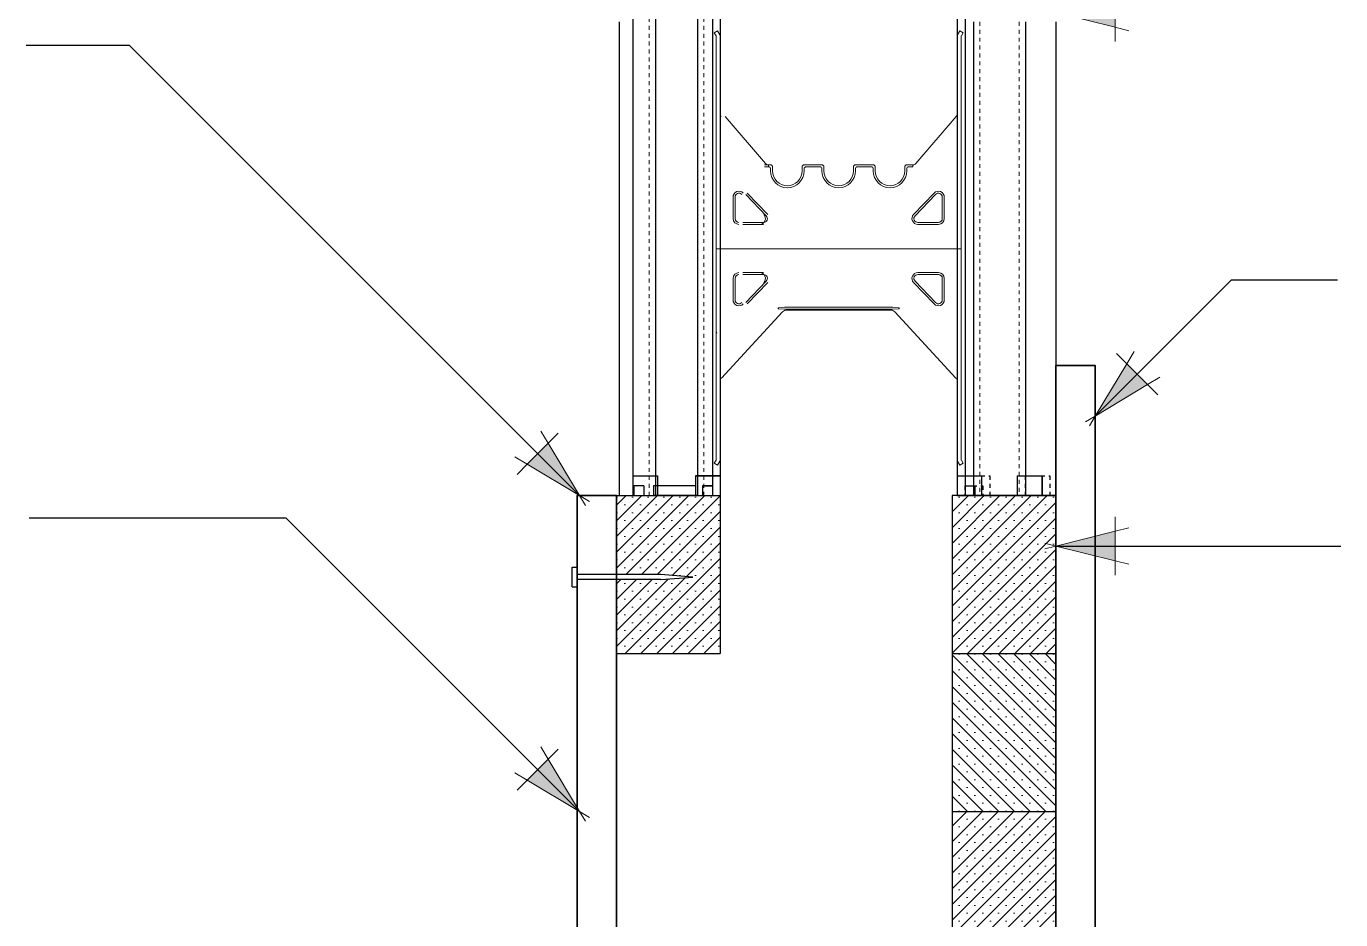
# Model space of a CAD drawing. Header units: inches. Extents: x -142.1 to -56.9, y 87.9 to 173.9.
# Drawn here: x -110.2 to -76.91, y 133.81 to 156.44 of the extents above; entities that cross this region are included whole.
import ezdxf

# ---------------------------------------------------------------- set-up
doc = ezdxf.new("R2010")
doc.units = ezdxf.units.IN
doc.header["$MEASUREMENT"] = 0
doc.linetypes.add('DASHED2', pattern=[0.375, 0.25, -0.125])
doc.linetypes.add('HIDDEN', pattern=[0.375, 0.25, -0.125])
for name, color, linetype, lineweight in [('A2 Hatch', 8, 'Continuous', 9), ('A4 medium', 7, 'Continuous', 35), ('DETAILS', 7, 'Continuous', 13), ('DIM', 3, 'Continuous', 13)]:
    doc.layers.add(name, color=color, linetype=linetype, lineweight=lineweight)
doc.styles.add('ARCTEXT', font='arctext.shx', dxfattribs={"width": 0.85})
doc.dimstyles.new('ARCTEXT 1-1', dxfattribs={"dimscale": 0, "dimtxt": 1, "dimasz": 1, "dimexe": 0.1875, "dimexo": 1, "dimgap": 0.5, "dimtad": 1, "dimdec": 4, "dimzin": 3, "dimdsep": 46, "dimlunit": 4, "dimtxsty": 'ARCTEXT', "dimblk": 'ARCHTICK', "dimcen": 1, "dimclrd": 256, "dimclre": 256, "dimclrt": 256, "dimadec": 0, "dimazin": 0, "dimtfac": 1, "dimtdec": 4, "dimtofl": 0, "dimtmove": 2, "dimatfit": 3, "dimldrblk": 'arrow', "dimfxl": 1, "dimtolj": 1, "dimtzin": 0, "dimarcsym": 0})
pattern_1 = [(45, (-5533.92306, 1621.75075), (-0.198873782, 0.198873782), []), (45, (-5533.72418, 1621.75075), (-0.198873782, 0.198873782), [0, -0.28125])]

# ---------------------------------------------------------------- blocks, each defined once
blk = doc.blocks.new('_ArchTick')
at = {"color": 0, "linetype": 'ByBlock', "const_width": 0.15}
blk.add_lwpolyline([(-0.5, -0.5), (0.5, 0.5)], dxfattribs=at)
blk = doc.blocks.new('arrow')
at = {"layer": 'DIM'}
blk.add_hatch(color=253, dxfattribs=at).paths.add_polyline_path([(-2, 0.5), (-2, -0.5), (0, 0)])
at = {"layer": 'DIM', "lineweight": 9}
for points in [[(-2, 0.983), (-2, 0.5), (-2.469, 0.617)], [(0.374, 0.094), (0, 0)], [(0.374, -0.094), (0, 0)], [(-2, -0.983), (-2, -0.5), (-2.469, -0.617)]]:
    blk.add_lwpolyline(points, dxfattribs=at)
at = {"layer": 'DIM', "lineweight": 15}
blk.add_lwpolyline([(0, 0), (-2, -0.5), (-2, 0.5), (0, 0)], dxfattribs=at)

msp = doc.modelspace()

# ---------------------------------------------------------------- hatches: boundary and pattern name
at = {"layer": 'A2 Hatch', "ltscale": 0.15}
h = msp.add_hatch(dxfattribs=at)
h.set_pattern_fill('SACNCR', color=256, scale=3, style=0)
h.set_pattern_definition([(45, (-5533.04806, 1621.75073), (-0.198873782, 0.198873782), []), (45, (-5532.84918, 1621.75073), (-0.198873782, 0.198873782), [0, -0.28125])])
h.paths.add_polyline_path([(-94.126, 142.429), (-95.249, 142.429), (-95.249, 140.553), (-92.624, 140.553), (-92.624, 144.553), (-95.249, 144.553), (-95.249, 142.554), (-94.126, 142.554), (-93.319, 142.491)])
h.paths.add_polyline_path([(-95.249, 130.753), (-94.126, 130.753), (-93.319, 130.69), (-94.126, 130.628), (-95.249, 130.628), (-95.249, 128.553), (-93.074, 128.553), (-92.624, 128.553), (-92.624, 132.953), (-95.249, 132.953)])
h = msp.add_hatch(dxfattribs=at)
h.set_pattern_fill('SACNCR', color=256, scale=3, style=0)
h.set_pattern_definition(pattern_1)
h.paths.add_polyline_path([(-86.749, 140.553), (-84.124, 140.553), (-84.124, 144.553), (-86.749, 144.553)])
h = msp.add_hatch(dxfattribs=at)
h.set_pattern_fill('SACNCR', color=256, scale=3, angle=90, style=0)
h.set_pattern_definition([(135, (-5533.92306, 1621.75075), (-0.198873782, -0.198873782), []), (135, (-5533.92306, 1621.94962), (-0.198873782, -0.198873782), [0, -0.28125])])
h.paths.add_polyline_path([(-86.749, 136.553), (-84.124, 136.553), (-84.124, 140.553), (-86.749, 140.553)])
h = msp.add_hatch(dxfattribs=at)
h.set_pattern_fill('SACNCR', color=256, scale=3, style=0)
h.set_pattern_definition(pattern_1)
h.paths.add_polyline_path([(-84.124, 136.553), (-86.749, 136.553), (-86.749, 128.553), (-84.124, 128.553)])

# ---------------------------------------------------------------- linework, layer by layer
at = {"color": 1}
for p, q in [((-94.836, 157.053), (-94.836, 144.553)), ((-94.261, 157.053), (-94.261, 144.553)), ((-93.199, 157.053), (-93.199, 144.553)), ((-92.624, 157.053), (-92.624, 144.553)), ((-86.624, 157.053), (-86.624, 144.553)), ((-95.186, 156.553), (-95.186, 144.553)), ((-92.824, 156.803), (-92.824, 144.553)), ((-86.424, 156.803), (-86.424, 144.553)), ((-86.209, 156.553), (-86.209, 144.553)), ((-84.889, 156.553), (-84.889, 144.553)), ((-84.124, 156.553), (-84.124, 144.553)), ((-94.836, 145.053), (-94.211, 145.053)), ((-94.836, 145.053), (-94.211, 145.053)), ((-94.836, 145.053), (-94.211, 145.053)), ((-94.836, 145.053), (-94.211, 145.053)), ((-94.836, 145.053), (-94.211, 145.053)), ((-94.836, 145.053), (-94.211, 145.053)), ((-94.836, 145.053), (-94.211, 145.053)), ((-94.836, 145.053), (-94.211, 145.053)), ((-94.836, 145.053), (-94.211, 145.053)), ((-94.211, 145.053), (-94.211, 144.553)), ((-94.211, 145.053), (-94.211, 144.553)), ((-94.211, 145.053), (-94.211, 144.553)), ((-94.211, 145.053), (-94.211, 144.553)), ((-94.211, 145.053), (-94.211, 144.553)), ((-94.211, 145.053), (-94.211, 144.553)), ((-94.211, 145.053), (-94.211, 144.553)), ((-94.211, 145.053), (-94.211, 144.553)), ((-94.211, 145.053), (-94.211, 144.553)), ((-93.249, 145.053), (-93.249, 144.553)), ((-93.249, 145.053), (-92.624, 145.053)), ((-93.249, 145.053), (-93.249, 144.553)), ((-93.249, 145.053), (-92.624, 145.053)), ((-93.249, 145.053), (-93.249, 144.553)), ((-93.249, 145.053), (-92.624, 145.053)), ((-93.249, 145.053), (-93.249, 144.553)), ((-92.624, 145.053), (-93.249, 145.053)), ((-93.249, 145.053), (-93.249, 144.553)), ((-93.249, 145.053), (-92.624, 145.053)), ((-93.249, 145.053), (-93.249, 144.553)), ((-93.249, 145.053), (-92.624, 145.053)), ((-93.249, 145.053), (-93.249, 144.553)), ((-93.249, 145.053), (-92.624, 145.053)), ((-93.249, 145.053), (-93.249, 144.553)), ((-93.249, 145.053), (-92.624, 145.053)), ((-93.249, 145.053), (-93.249, 144.553)), ((-93.249, 145.053), (-92.624, 145.053)), ((-93.249, 145.053), (-93.249, 144.553)), ((-92.624, 145.053), (-93.249, 145.053)), ((-93.249, 145.053), (-93.249, 144.553)), ((-93.249, 145.053), (-92.624, 145.053)), ((-93.249, 145.053), (-93.249, 144.553)), ((-92.624, 145.053), (-93.249, 145.053)), ((-92.624, 145.053), (-92.624, 144.553)), ((-92.624, 145.053), (-92.624, 144.553)), ((-92.624, 145.053), (-92.624, 144.553)), ((-92.624, 145.053), (-92.624, 144.553)), ((-92.624, 145.053), (-92.624, 144.553)), ((-92.624, 145.053), (-92.624, 144.553)), ((-92.624, 145.053), (-92.624, 144.553)), ((-92.624, 145.053), (-92.624, 144.553)), ((-92.624, 145.053), (-92.624, 144.553)), ((-92.624, 145.053), (-92.624, 144.553)), ((-92.624, 145.053), (-92.624, 144.553)), ((-86.624, 145.053), (-86.003, 145.053)), ((-86.424, 145.053), (-86.424, 144.553)), ((-86.003, 145.053), (-86.003, 144.553)), ((-85.103, 145.053), (-85.103, 144.553)), ((-85.103, 145.053), (-84.478, 145.053)), ((-84.478, 145.053), (-84.478, 144.553)), ((-84.474, 145.053), (-84.474, 144.553)), ((-84.474, 145.053), (-84.474, 144.553)), ((-95.249, 144.553), (-92.624, 144.553)), ((-95.249, 144.553), (-93.074, 144.553)), ((-95.249, 144.553), (-92.624, 144.553)), ((-95.249, 144.553), (-93.074, 144.553)), ((-95.249, 144.553), (-92.624, 144.553)), ((-95.249, 144.553), (-93.074, 144.553)), ((-95.186, 144.553), (-93.074, 144.553)), ((-95.186, 144.553), (-92.624, 144.553)), ((-95.186, 144.553), (-92.624, 144.553)), ((-95.186, 144.553), (-92.624, 144.553)), ((-95.186, 144.553), (-93.074, 144.553)), ((-95.186, 144.553), (-93.074, 144.553)), ((-95.186, 144.553), (-92.624, 144.553)), ((-95.186, 144.553), (-92.624, 144.553)), ((-95.186, 144.553), (-92.624, 144.553)), ((-95.186, 144.553), (-93.074, 144.553)), ((-95.186, 144.553), (-93.074, 144.553)), ((-95.186, 144.553), (-92.624, 144.553)), ((-95.186, 144.553), (-92.624, 144.553)), ((-95.186, 144.553), (-93.074, 144.553)), ((-95.186, 144.553), (-93.074, 144.553)), ((-95.186, 144.553), (-92.624, 144.553)), ((-95.186, 144.553), (-93.074, 144.553)), ((-95.186, 144.553), (-93.074, 144.553)), ((-95.186, 144.553), (-92.624, 144.553)), ((-95.186, 144.553), (-92.624, 144.553)), ((-94.811, 144.803), (-94.811, 144.553)), ((-94.561, 144.803), (-94.811, 144.803)), ((-94.811, 144.803), (-94.811, 144.553)), ((-94.561, 144.803), (-94.811, 144.803)), ((-94.811, 144.803), (-94.811, 144.553)), ((-94.561, 144.803), (-94.811, 144.803)), ((-94.561, 144.803), (-94.561, 144.553)), ((-94.561, 144.803), (-94.561, 144.553)), ((-94.561, 144.803), (-94.561, 144.553)), ((-93.199, 144.553), (-94.324, 144.553)), ((-93.199, 144.553), (-94.324, 144.553)), ((-93.199, 144.553), (-94.324, 144.553)), ((-93.249, 144.803), (-94.311, 144.803)), ((-94.311, 144.803), (-94.311, 144.553)), ((-93.249, 144.803), (-94.311, 144.803)), ((-94.311, 144.803), (-94.311, 144.553)), ((-93.249, 144.803), (-94.311, 144.803)), ((-94.311, 144.803), (-94.311, 144.553)), ((-93.199, 144.553), (-94.261, 144.553)), ((-93.199, 144.553), (-94.261, 144.553)), ((-93.199, 144.553), (-94.261, 144.553)), ((-93.199, 144.553), (-94.261, 144.553)), ((-93.199, 144.553), (-94.261, 144.553)), ((-93.199, 144.553), (-94.261, 144.553)), ((-93.199, 144.553), (-94.261, 144.553)), ((-93.199, 144.553), (-94.261, 144.553)), ((-93.199, 144.553), (-94.261, 144.553)), ((-93.074, 144.803), (-93.074, 144.553)), ((-93.074, 144.803), (-92.824, 144.803)), ((-93.074, 144.803), (-93.074, 144.553)), ((-93.074, 144.803), (-92.824, 144.803)), ((-93.074, 144.803), (-93.074, 144.553)), ((-93.074, 144.803), (-92.824, 144.803)), ((-93.074, 144.803), (-93.074, 144.553)), ((-92.824, 144.803), (-93.074, 144.803)), ((-93.074, 144.803), (-93.074, 144.553)), ((-93.074, 144.803), (-92.824, 144.803)), ((-93.074, 144.803), (-93.074, 144.553)), ((-93.074, 144.803), (-92.824, 144.803)), ((-93.074, 144.803), (-93.074, 144.553)), ((-93.074, 144.803), (-92.824, 144.803)), ((-93.074, 144.803), (-93.074, 144.553)), ((-93.074, 144.803), (-92.824, 144.803)), ((-93.074, 144.803), (-93.074, 144.553)), ((-93.074, 144.803), (-92.824, 144.803)), ((-93.074, 144.803), (-93.074, 144.553)), ((-92.824, 144.803), (-93.074, 144.803)), ((-93.074, 144.803), (-93.074, 144.553)), ((-93.074, 144.803), (-92.824, 144.803)), ((-93.074, 144.803), (-93.074, 144.553)), ((-92.824, 144.803), (-93.074, 144.803)), ((-92.824, 144.803), (-92.824, 144.553)), ((-92.824, 144.803), (-92.824, 144.553)), ((-92.824, 144.803), (-92.824, 144.553)), ((-92.824, 144.553), (-92.624, 144.553)), ((-92.824, 144.553), (-92.624, 144.553)), ((-92.824, 144.553), (-92.624, 144.553)), ((-92.824, 144.553), (-92.624, 144.553)), ((-92.824, 144.553), (-92.624, 144.553)), ((-92.824, 144.553), (-92.624, 144.553)), ((-92.824, 144.553), (-92.624, 144.553)), ((-92.824, 144.553), (-92.624, 144.553)), ((-92.824, 144.553), (-92.624, 144.553)), ((-92.824, 144.553), (-92.624, 144.553)), ((-92.824, 144.553), (-92.624, 144.553)), ((-92.824, 144.553), (-92.624, 144.553)), ((-86.624, 144.553), (-84.328, 144.553)), ((-86.624, 144.553), (-86.428, 144.553)), ((-86.624, 144.553), (-84.328, 144.553)), ((-86.624, 144.553), (-84.124, 144.553)), ((-86.428, 144.803), (-86.178, 144.803)), ((-86.413, 144.553), (-84.328, 144.553)), ((-86.178, 144.803), (-86.178, 144.553)), ((-84.324, 144.553), (-84.124, 144.553)), ((-84.324, 144.553), (-84.124, 144.553)), ((-84.324, 144.553), (-84.124, 144.553))]:
    msp.add_line(p, q, dxfattribs=at)
at = {"ltscale": 0.15}
for p, q in [((-84.124, 147.846), (-84.124, 140.553)), ((-95.249, 144.553), (-95.249, 140.553)), ((-94.274, 144.553), (-93.249, 144.553)), ((-94.274, 144.553), (-93.249, 144.553)), ((-94.274, 144.553), (-93.249, 144.553)), ((-94.211, 144.553), (-93.249, 144.553)), ((-94.211, 144.553), (-93.249, 144.553)), ((-94.211, 144.553), (-93.249, 144.553)), ((-94.211, 144.553), (-93.249, 144.553)), ((-94.211, 144.553), (-93.249, 144.553)), ((-94.211, 144.553), (-93.249, 144.553)), ((-94.211, 144.553), (-93.249, 144.553)), ((-94.211, 144.553), (-93.249, 144.553)), ((-94.211, 144.553), (-93.249, 144.553)), ((-92.624, 144.553), (-92.624, 140.553)), ((-84.124, 144.553), (-86.749, 144.553)), ((-86.749, 144.553), (-86.749, 140.553)), ((-96.374, 142.242), (-96.374, 142.742)), ((-96.374, 142.742), (-96.249, 142.742)), ((-96.249, 142.242), (-96.249, 142.742)), ((-94.126, 142.554), (-96.249, 142.554)), ((-93.319, 142.491), (-94.126, 142.554)), ((-96.374, 142.242), (-96.249, 142.242)), ((-94.126, 142.429), (-96.249, 142.429)), ((-94.126, 142.429), (-93.319, 142.491)), ((-95.249, 140.553), (-92.624, 140.553)), ((-86.749, 140.553), (-84.124, 140.553)), ((-86.749, 140.553), (-86.749, 136.553)), ((-84.124, 140.553), (-84.124, 136.553)), ((-86.749, 136.553), (-84.124, 136.553)), ((-86.749, 136.553), (-86.749, 128.553)), ((-84.124, 125.98), (-84.124, 136.553))]:
    msp.add_line(p, q, dxfattribs=at)
at = {"color": 1, "linetype": 'HIDDEN', "ltscale": 0.02}
for p, q in [((-94.836, 145.053), (-94.211, 145.053)), ((-94.836, 145.053), (-94.836, 144.553)), ((-94.836, 145.053), (-94.211, 145.053)), ((-94.836, 145.053), (-94.836, 144.553)), ((-94.836, 145.053), (-94.211, 145.053)), ((-94.836, 145.053), (-94.211, 145.053)), ((-94.836, 145.053), (-94.836, 144.553)), ((-94.836, 145.053), (-94.211, 145.053)), ((-94.836, 145.053), (-94.836, 144.553)), ((-94.836, 145.053), (-94.211, 145.053)), ((-94.836, 145.053), (-94.211, 145.053)), ((-94.836, 145.053), (-94.836, 144.553)), ((-94.836, 145.053), (-94.211, 145.053)), ((-94.836, 145.053), (-94.211, 145.053)), ((-94.836, 145.053), (-94.836, 144.553)), ((-94.836, 145.053), (-94.211, 145.053)), ((-94.836, 145.053), (-94.836, 144.553)), ((-94.836, 145.053), (-94.211, 145.053)), ((-94.836, 145.053), (-94.836, 144.553)), ((-94.836, 145.053), (-94.836, 144.553)), ((-94.211, 145.053), (-94.211, 144.553)), ((-94.211, 145.053), (-94.211, 144.553)), ((-94.211, 145.053), (-94.211, 144.553)), ((-94.211, 145.053), (-94.211, 144.553)), ((-94.211, 145.053), (-94.211, 144.553)), ((-94.211, 145.053), (-94.211, 144.553)), ((-94.211, 145.053), (-94.211, 144.553)), ((-94.211, 145.053), (-94.211, 144.553)), ((-94.211, 145.053), (-94.211, 144.553)), ((-94.211, 145.053), (-94.211, 144.553)), ((-94.211, 145.053), (-94.211, 144.553)), ((-93.249, 145.053), (-93.249, 144.553)), ((-93.249, 145.053), (-92.624, 145.053)), ((-93.249, 145.053), (-93.249, 144.553)), ((-93.249, 145.053), (-92.624, 145.053)), ((-93.249, 145.053), (-93.249, 144.553)), ((-93.249, 145.053), (-92.624, 145.053)), ((-93.249, 145.053), (-93.249, 144.553)), ((-93.249, 145.053), (-92.624, 145.053)), ((-93.249, 145.053), (-93.249, 144.553)), ((-93.249, 145.053), (-92.624, 145.053)), ((-93.249, 145.053), (-93.249, 144.553)), ((-93.249, 145.053), (-92.624, 145.053)), ((-93.249, 145.053), (-93.249, 144.553)), ((-93.249, 145.053), (-92.624, 145.053)), ((-93.249, 145.053), (-93.249, 144.553)), ((-93.249, 145.053), (-92.624, 145.053)), ((-93.249, 145.053), (-93.249, 144.553)), ((-93.249, 145.053), (-92.624, 145.053)), ((-93.249, 145.053), (-93.249, 144.553)), ((-93.249, 145.053), (-92.624, 145.053)), ((-93.249, 145.053), (-93.249, 144.553)), ((-93.249, 145.053), (-92.624, 145.053)), ((-86.624, 145.053), (-86.003, 145.053)), ((-86.624, 145.053), (-86.003, 145.053)), ((-86.424, 145.053), (-85.799, 145.053)), ((-86.003, 145.053), (-86.003, 144.553)), ((-86.003, 145.053), (-86.003, 144.553)), ((-85.799, 145.053), (-85.799, 144.553)), ((-85.103, 145.053), (-85.103, 144.553)), ((-85.103, 145.053), (-84.478, 145.053)), ((-85.103, 145.053), (-85.103, 144.553)), ((-85.103, 145.053), (-84.478, 145.053)), ((-84.899, 145.053), (-84.899, 144.553)), ((-84.899, 145.053), (-84.274, 145.053)), ((-84.478, 145.053), (-84.478, 144.553)), ((-84.478, 145.053), (-84.478, 144.553)), ((-84.474, 145.053), (-84.474, 144.553)), ((-84.474, 145.053), (-84.474, 144.553)), ((-84.274, 145.053), (-84.274, 144.553)), ((-86.428, 144.803), (-86.428, 144.553)), ((-86.428, 144.803), (-86.178, 144.803)), ((-86.428, 144.803), (-86.428, 144.553)), ((-86.428, 144.803), (-86.178, 144.803)), ((-86.224, 144.803), (-85.974, 144.803)), ((-86.178, 144.803), (-86.178, 144.553)), ((-86.178, 144.803), (-86.178, 144.553)), ((-85.974, 144.803), (-85.974, 144.553))]:
    msp.add_line(p, q, dxfattribs=at)
at = {"layer": 'A2 Hatch', "linetype": 'DASHED2', "ltscale": 0.15}
for p, q in [((-94.421, 157.053), (-94.421, 144.553)), ((-93.039, 157.053), (-93.039, 144.553)), ((-86.049, 156.553), (-86.049, 144.553)), ((-85.049, 156.553), (-85.049, 144.553))]:
    msp.add_line(p, q, dxfattribs=at)
at = {"layer": 'A4 medium', "ltscale": 0.15}
for points in [[(-84.124, 125.98), (-83.124, 125.98), (-83.124, 147.846), (-84.124, 147.846)], [(-96.249, 128.553), (-95.249, 128.553), (-95.249, 144.553), (-96.249, 144.553)]]:
    msp.add_lwpolyline(points, close=True, dxfattribs=at)
at = {"layer": 'DETAILS', "color": 6, "lineweight": 20}
for p, q in [((-92.776, 156.28), (-92.69, 156.33)), ((-92.731, 156.201), (-92.776, 156.28)), ((-92.724, 156.178), (-92.724, 145.48)), ((-92.724, 156.139), (-92.724, 156.176)), ((-92.69, 156.33), (-92.631, 156.228)), ((-92.624, 156.203), (-92.624, 154.223)), ((-86.624, 154.223), (-86.624, 156.203)), ((-86.617, 156.228), (-86.558, 156.33)), ((-86.558, 156.33), (-86.472, 156.28)), ((-86.524, 156.178), (-86.524, 145.48)), ((-86.524, 156.176), (-86.524, 156.139)), ((-86.472, 156.28), (-86.517, 156.201)), ((-92.624, 154.223), (-92.624, 147.462)), ((-92.496, 154.154), (-91.478, 152.964)), ((-87.669, 152.964), (-86.652, 154.154)), ((-86.624, 147.462), (-86.624, 154.223)), ((-91.349, 152.933), (-91.506, 152.933)), ((-91.499, 152.883), (-91.399, 152.883)), ((-91.406, 152.933), (-91.399, 152.933)), ((-91.399, 152.933), (-91.399, 152.883)), ((-91.349, 152.833), (-91.349, 152.778)), ((-91.299, 152.778), (-91.299, 152.883)), ((-90.549, 152.883), (-90.549, 152.778)), ((-90.049, 152.933), (-90.499, 152.933)), ((-90.499, 152.778), (-90.499, 152.833)), ((-90.449, 152.883), (-90.099, 152.883)), ((-90.049, 152.833), (-90.049, 152.778)), ((-89.999, 152.778), (-89.999, 152.883)), ((-89.249, 152.883), (-89.249, 152.778)), ((-88.749, 152.933), (-89.199, 152.933)), ((-89.199, 152.778), (-89.199, 152.833)), ((-89.149, 152.883), (-88.799, 152.883)), ((-88.749, 152.833), (-88.749, 152.778)), ((-88.699, 152.778), (-88.699, 152.883)), ((-87.949, 152.883), (-87.949, 152.778)), ((-87.742, 152.933), (-87.899, 152.933)), ((-87.899, 152.778), (-87.899, 152.833)), ((-87.849, 152.883), (-87.749, 152.883)), ((-87.749, 152.883), (-87.749, 152.933)), ((-87.749, 152.933), (-87.742, 152.933)), ((-91.457, 151.642), (-91.977, 152.183)), ((-91.421, 151.677), (-91.941, 152.218)), ((-87.207, 152.218), (-87.727, 151.677)), ((-87.171, 152.183), (-87.69, 151.642)), ((-92.299, 152.114), (-92.299, 151.573)), ((-92.249, 152.114), (-92.249, 151.573)), ((-86.999, 151.573), (-86.999, 152.114)), ((-86.949, 151.573), (-86.949, 152.114)), ((-92.049, 151.473), (-91.53, 151.473)), ((-92.049, 151.423), (-91.53, 151.423)), ((-87.618, 151.473), (-87.099, 151.473)), ((-87.618, 151.423), (-87.099, 151.423)), ((-92.724, 150.803), (-86.524, 150.803)), ((-91.53, 150.203), (-92.049, 150.203)), ((-91.53, 150.153), (-92.049, 150.153)), ((-87.099, 150.203), (-87.618, 150.203)), ((-87.099, 150.153), (-87.618, 150.153)), ((-92.299, 150.053), (-92.299, 149.512)), ((-92.249, 150.053), (-92.249, 149.512)), ((-91.977, 149.443), (-91.457, 149.984)), ((-91.941, 149.408), (-91.421, 149.949)), ((-87.727, 149.949), (-87.207, 149.408)), ((-87.69, 149.984), (-87.171, 149.443)), ((-86.999, 149.512), (-86.999, 150.053)), ((-86.949, 149.512), (-86.949, 150.053)), ((-92.595, 147.533), (-91.043, 149.209)), ((-90.994, 149.323), (-91.15, 149.308)), ((-91.15, 149.288), (-90.994, 149.273)), ((-89.624, 149.323), (-90.994, 149.323)), ((-90.994, 149.273), (-89.624, 149.273)), ((-90.937, 149.253), (-89.624, 149.253)), ((-88.254, 149.323), (-89.624, 149.323)), ((-89.624, 149.273), (-88.254, 149.273)), ((-89.624, 149.253), (-88.311, 149.253)), ((-88.098, 149.308), (-88.254, 149.323)), ((-88.254, 149.273), (-88.098, 149.288)), ((-88.205, 149.209), (-86.653, 147.533)), ((-92.624, 145.454), (-92.624, 147.462)), ((-86.624, 147.462), (-86.624, 145.454)), ((-92.724, 145.517), (-92.724, 145.48)), ((-86.524, 145.48), (-86.524, 145.517)), ((-92.731, 145.455), (-92.776, 145.376)), ((-92.776, 145.376), (-92.69, 145.326)), ((-92.69, 145.326), (-92.631, 145.429)), ((-86.617, 145.429), (-86.558, 145.326)), ((-86.558, 145.326), (-86.472, 145.376)), ((-86.472, 145.376), (-86.517, 145.455))]:
    msp.add_line(p, q, dxfattribs=at)
for centre, radius, start, end in [((-92.774, 156.176), 0.05, 0, 30), ((-92.674, 156.203), 0.05, 0, 30), ((-86.574, 156.203), 0.05, 150, 180), ((-86.474, 156.176), 0.05, 150, 180), ((-92.524, 154.223), 0.1, 180, 223.8309), ((-86.724, 154.223), 0.1, 316.1691, 360), ((-91.406, 153.033), 0.1, 223.8309, 270), ((-91.399, 152.833), 0.05, 360, 90), ((-91.349, 152.883), 0.05, 0, 90), ((-90.499, 152.883), 0.05, 90, 180), ((-90.449, 152.833), 0.05, 90, 180), ((-90.099, 152.833), 0.05, 360, 90), ((-90.049, 152.883), 0.05, 0, 90), ((-89.199, 152.883), 0.05, 90, 180), ((-89.149, 152.833), 0.05, 90, 180), ((-88.799, 152.833), 0.05, 0, 90), ((-88.749, 152.883), 0.05, 0, 90), ((-87.899, 152.883), 0.05, 90, 180), ((-87.849, 152.833), 0.05, 90, 180), ((-87.742, 153.033), 0.1, 270, 316.1691), ((-90.924, 152.778), 0.425, 180, 360), ((-90.924, 152.778), 0.375, 180, 0), ((-89.624, 152.778), 0.425, 180, 270), ((-89.624, 152.778), 0.375, 180, 270), ((-89.624, 152.778), 0.425, 270, 0), ((-89.624, 152.778), 0.375, 270, 0), ((-88.324, 152.778), 0.425, 180, 0), ((-88.324, 152.778), 0.375, 180, 0), ((-92.149, 152.114), 0.15, 43.8309, 180), ((-92.149, 152.114), 0.1, 43.8309, 180), ((-87.099, 152.114), 0.15, 0, 136.1691), ((-87.099, 152.114), 0.1, 0, 136.1691), ((-92.149, 151.573), 0.15, 180, 270), ((-92.149, 151.573), 0.1, 180, 270), ((-91.63, 151.573), 0.15, 270, 43.8309), ((-91.53, 151.573), 0.1, 270, 43.8309), ((-87.618, 151.573), 0.15, 136.1691, 270), ((-87.618, 151.573), 0.1, 136.1691, 270), ((-87.099, 151.573), 0.15, 270, 0), ((-87.099, 151.573), 0.1, 270, 360), ((-92.149, 150.053), 0.15, 90, 180), ((-92.149, 150.053), 0.1, 90, 180), ((-91.63, 150.053), 0.15, 316.1691, 90), ((-91.53, 150.053), 0.1, 316.1691, 90), ((-87.618, 150.053), 0.15, 90, 223.8309), ((-87.618, 150.053), 0.1, 90, 223.8309), ((-87.099, 150.053), 0.15, 360, 90), ((-87.099, 150.053), 0.1, 0, 90), ((-92.149, 149.512), 0.15, 180, 316.1691), ((-92.149, 149.512), 0.1, 180, 316.1691), ((-87.099, 149.512), 0.15, 223.8309, 360), ((-87.099, 149.512), 0.1, 223.8309, 0), ((-91.149, 149.298), 0.01, 97.4099, 262.5901), ((-90.937, 149.103), 0.15, 90, 135), ((-88.311, 149.103), 0.15, 45, 90), ((-88.099, 149.298), 0.01, 277.4099, 82.5901), ((-92.624, 148.716), 0.1, 180, 209.7449), ((-92.524, 147.462), 0.1, 135, 180), ((-86.724, 147.462), 0.1, 360, 45), ((-92.774, 145.48), 0.05, 330, 360), ((-92.674, 145.454), 0.05, 330, 360), ((-86.574, 145.454), 0.05, 180, 210), ((-86.474, 145.48), 0.05, 180, 210)]:
    msp.add_arc(centre, radius, start, end, dxfattribs=at)

# ---------------------------------------------------------------- leaders
at = {"layer": 'DIM', "ltscale": 0.15}
for points in [[(-84.124, 156.791), (-77.166, 156.791)], [(-96.186, 144.553), (-107.588, 155.955), (-110.2, 155.955)], [(-83.124, 146.569), (-79.676, 150.017), (-76.992, 150.017)], [(-96.186, 136.553), (-103.614, 143.981), (-110.13, 143.981)], [(-84.124, 143.277), (-76.908, 143.277)]]:
    msp.add_leader(points, dimstyle='ARCTEXT 1-1', override={"dimscale": 1, "dimasz": 0.75, "dimtad": 0}, dxfattribs=at)

doc.saveas('drawing.dxf')
